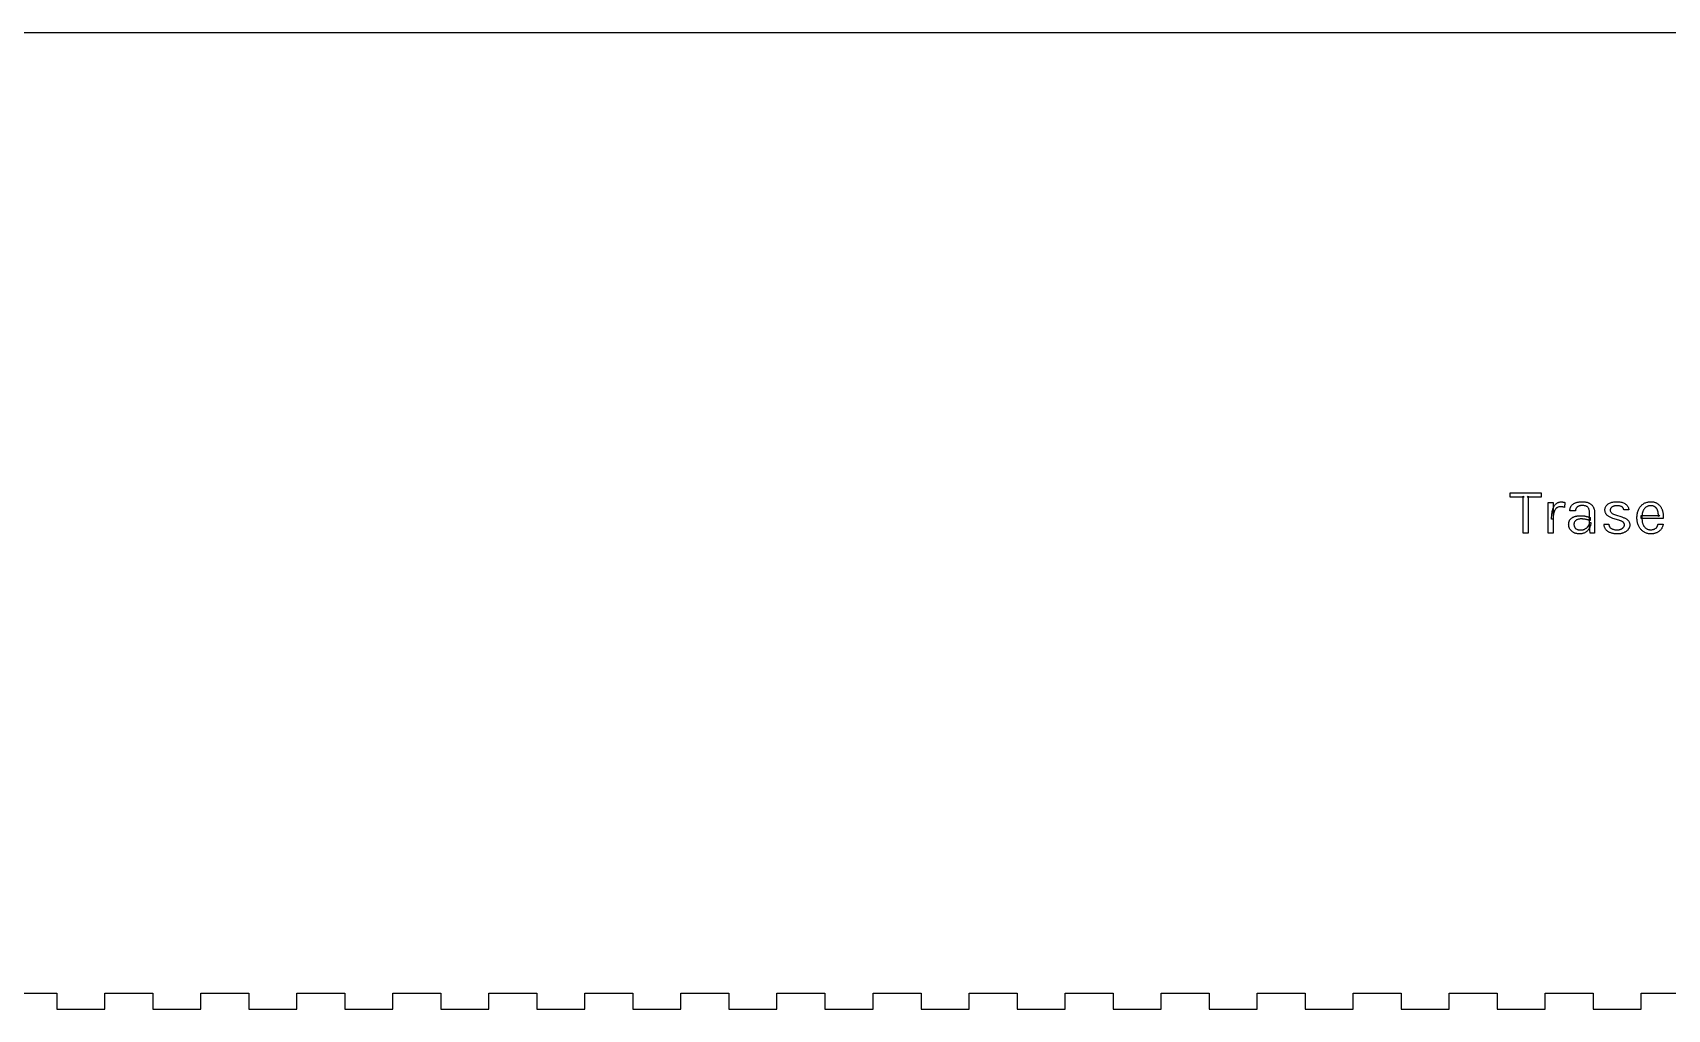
# Model space of a CAD drawing. Header units: millimetres. Extents: x 0 to 1206, y 0 to 1040.
# Drawn here: x 306 to 612.4, y 186 to 369 of the extents above; entities that cross this region are included whole.
import ezdxf

# ---------------------------------------------------------------- set-up
doc = ezdxf.new("R2010")
doc.units = ezdxf.units.MM
doc.layers.get('0').update_dxf_attribs({"linetype": 'CONTINUOUS'})

msp = doc.modelspace()

# ---------------------------------------------------------------- linework, layer by layer
for p, q in [((1203, 369), (3, 369)), ((582.891, 281.964), (582.891, 282.768)), ((582.891, 282.768), (588.759, 282.768)), ((585.561, 281.964), (582.891, 281.964)), ((585.351, 275.232), (585.351, 282.18)), ((585.351, 282.18), (585.561, 281.964)), ((585.561, 281.964), (585.561, 281.964)), ((586.077, 281.964), (586.287, 282.18)), ((588.759, 281.964), (586.077, 281.964)), ((586.287, 282.18), (586.287, 275.232)), ((588.759, 282.768), (588.759, 281.964)), ((590.037, 275.232), (590.037, 280.98)), ((590.037, 280.98), (590.973, 280.98)), ((590.719, 278.639), (590.737, 278.824)), ((590.737, 278.824), (590.761, 279.002)), ((590.761, 279.002), (590.788, 279.172)), ((590.788, 279.172), (590.819, 279.335)), ((590.819, 279.335), (590.855, 279.491)), ((590.855, 279.491), (590.895, 279.639)), ((590.895, 279.639), (590.939, 279.78)), ((590.939, 279.78), (590.987, 279.914)), ((590.973, 280.98), (590.973, 275.232)), ((590.987, 279.914), (591.039, 280.04)), ((591.039, 280.04), (591.094, 280.159)), ((591.063, 278.847), (591.042, 278.732)), ((591.087, 278.959), (591.063, 278.847)), ((591.114, 279.066), (591.087, 278.959)), ((591.094, 280.159), (591.154, 280.271)), ((591.144, 279.169), (591.114, 279.066)), ((591.177, 279.268), (591.144, 279.169)), ((591.154, 280.271), (591.217, 280.375)), ((591.214, 279.361), (591.177, 279.268)), ((591.254, 279.45), (591.214, 279.361)), ((591.217, 280.375), (591.285, 280.472)), ((591.298, 279.535), (591.254, 279.45)), ((591.285, 280.472), (591.356, 280.562)), ((591.345, 279.614), (591.298, 279.535)), ((591.395, 279.689), (591.345, 279.614)), ((591.356, 280.562), (591.431, 280.644)), ((591.449, 279.759), (591.395, 279.689)), ((591.431, 280.644), (591.51, 280.719)), ((591.506, 279.824), (591.449, 279.759)), ((591.567, 279.885), (591.506, 279.824)), ((591.51, 280.719), (591.593, 280.787)), ((591.631, 279.94), (591.567, 279.885)), ((591.593, 280.787), (591.679, 280.848)), ((591.7, 279.99), (591.631, 279.94)), ((591.679, 280.848), (591.769, 280.901)), ((591.772, 280.033), (591.7, 279.99)), ((591.769, 280.901), (591.862, 280.947)), ((591.848, 280.071), (591.772, 280.033)), ((591.928, 280.103), (591.848, 280.071)), ((591.862, 280.947), (591.959, 280.987)), ((592.013, 280.129), (591.928, 280.103)), ((591.959, 280.987), (592.06, 281.019)), ((592.101, 280.15), (592.013, 280.129)), ((592.06, 281.019), (592.164, 281.044)), ((592.193, 280.164), (592.101, 280.15)), ((592.164, 281.044), (592.271, 281.062)), ((592.289, 280.173), (592.193, 280.164)), ((592.271, 281.062), (592.382, 281.072)), ((592.389, 280.176), (592.289, 280.173)), ((592.382, 281.072), (592.497, 281.076)), ((592.421, 280.176), (592.389, 280.176)), ((592.389, 280.176), (592.389, 280.176)), ((592.453, 280.174), (592.421, 280.176)), ((592.486, 280.172), (592.453, 280.174)), ((592.521, 280.17), (592.486, 280.172)), ((592.497, 281.076), (592.497, 281.076)), ((592.497, 281.076), (592.535, 281.076)), ((592.556, 280.166), (592.521, 280.17)), ((592.535, 281.076), (592.572, 281.075)), ((592.591, 280.162), (592.556, 280.166)), ((592.572, 281.075), (592.609, 281.074)), ((592.628, 280.157), (592.591, 280.162)), ((592.609, 281.074), (592.645, 281.072)), ((592.665, 280.151), (592.628, 280.157)), ((592.645, 281.072), (592.681, 281.069)), ((592.704, 280.144), (592.665, 280.151)), ((592.681, 281.069), (592.716, 281.066)), ((592.743, 280.137), (592.704, 280.144)), ((592.716, 281.066), (592.75, 281.063)), ((592.782, 280.129), (592.743, 280.137)), ((592.75, 281.063), (592.783, 281.059)), ((592.821, 280.121), (592.782, 280.129)), ((592.783, 281.059), (592.816, 281.054)), ((592.816, 281.054), (592.848, 281.049)), ((592.859, 280.112), (592.821, 280.121)), ((592.848, 281.049), (592.88, 281.043)), ((592.897, 280.103), (592.859, 280.112)), ((592.88, 281.043), (592.912, 281.037)), ((592.933, 280.094), (592.897, 280.103)), ((592.912, 281.037), (592.944, 281.03)), ((592.97, 280.085), (592.933, 280.094)), ((592.944, 281.03), (592.976, 281.023)), ((593.005, 280.075), (592.97, 280.085)), ((592.976, 281.023), (593.008, 281.015)), ((593.041, 280.065), (593.005, 280.075)), ((593.008, 281.015), (593.04, 281.007)), ((593.04, 281.007), (593.072, 280.998)), ((593.075, 280.055), (593.041, 280.065)), ((593.072, 280.998), (593.104, 280.989)), ((593.109, 280.044), (593.075, 280.055)), ((593.104, 280.989), (593.137, 280.979)), ((593.169, 280.968), (593.109, 280.044)), ((593.137, 280.979), (593.169, 280.968)), ((593.169, 280.968), (593.169, 280.968)), ((594.111, 279.384), (594.114, 279.506)), ((595.155, 279.384), (594.111, 279.384)), ((594.114, 279.506), (594.123, 279.624)), ((594.123, 279.624), (594.139, 279.737)), ((594.139, 279.737), (594.16, 279.844)), ((594.16, 279.844), (594.188, 279.947)), ((594.188, 279.947), (594.221, 280.045)), ((594.221, 280.045), (594.261, 280.139)), ((594.261, 280.139), (594.307, 280.227)), ((594.307, 280.227), (594.359, 280.31)), ((594.359, 280.31), (594.417, 280.389)), ((594.417, 280.389), (594.481, 280.463)), ((594.481, 280.463), (594.549, 280.533)), ((594.549, 280.533), (594.621, 280.599)), ((594.621, 280.599), (594.699, 280.66)), ((594.699, 280.66), (594.781, 280.717)), ((594.781, 280.717), (594.867, 280.771)), ((594.867, 280.771), (594.959, 280.82)), ((594.959, 280.82), (595.054, 280.864)), ((595.054, 280.864), (595.155, 280.905)), ((595.155, 280.905), (595.26, 280.941)), ((595.157, 279.454), (595.155, 279.384)), ((595.155, 279.384), (595.155, 279.384)), ((595.162, 279.52), (595.157, 279.454)), ((595.171, 279.585), (595.162, 279.52)), ((595.183, 279.647), (595.171, 279.585)), ((595.199, 279.706), (595.183, 279.647)), ((595.219, 279.762), (595.199, 279.706)), ((595.242, 279.816), (595.219, 279.762)), ((595.268, 279.868), (595.242, 279.816)), ((595.26, 280.941), (595.369, 280.973)), ((595.298, 279.917), (595.268, 279.868)), ((595.332, 279.963), (595.298, 279.917)), ((595.369, 280.007), (595.332, 279.963)), ((595.369, 280.973), (595.481, 281.003)), ((595.408, 280.048), (595.369, 280.007)), ((595.45, 280.087), (595.408, 280.048)), ((595.494, 280.124), (595.45, 280.087)), ((595.481, 281.003), (595.596, 281.028)), ((595.54, 280.159), (595.494, 280.124)), ((595.59, 280.191), (595.54, 280.159)), ((595.642, 280.221), (595.59, 280.191)), ((595.596, 281.028), (595.714, 281.05)), ((595.696, 280.248), (595.642, 280.221)), ((595.753, 280.273), (595.696, 280.248)), ((595.714, 281.05), (595.835, 281.069)), ((595.812, 280.296), (595.753, 280.273)), ((595.873, 280.317), (595.812, 280.296)), ((595.835, 281.069), (595.959, 281.085)), ((595.936, 280.335), (595.873, 280.317)), ((596, 280.351), (595.936, 280.335)), ((595.959, 281.085), (596.087, 281.097)), ((596.065, 280.365), (596, 280.351)), ((596.132, 280.377), (596.065, 280.365)), ((596.087, 281.097), (596.217, 281.105)), ((596.2, 280.387), (596.132, 280.377)), ((596.27, 280.394), (596.2, 280.387)), ((596.217, 281.105), (596.351, 281.11)), ((596.341, 280.4), (596.27, 280.394)), ((596.413, 280.403), (596.341, 280.4)), ((596.351, 281.11), (596.487, 281.112)), ((596.487, 280.404), (596.413, 280.403)), ((596.487, 281.112), (596.487, 281.112)), ((596.487, 281.112), (596.617, 281.11)), ((596.616, 280.401), (596.487, 280.404)), ((596.487, 280.404), (596.487, 280.404)), ((596.738, 280.39), (596.616, 280.401)), ((596.617, 281.11), (596.745, 281.103)), ((596.853, 280.373), (596.738, 280.39)), ((596.745, 281.103), (596.87, 281.092)), ((596.962, 280.35), (596.853, 280.373)), ((596.87, 281.092), (596.991, 281.076)), ((597.064, 280.319), (596.962, 280.35)), ((596.991, 281.076), (597.11, 281.057)), ((597.16, 280.282), (597.064, 280.319)), ((597.11, 281.057), (597.225, 281.032)), ((597.249, 280.238), (597.16, 280.282)), ((597.225, 281.032), (597.337, 281.003)), ((597.332, 280.187), (597.249, 280.238)), ((597.408, 280.129), (597.332, 280.187)), ((597.337, 281.003), (597.447, 280.97)), ((597.477, 280.065), (597.408, 280.129)), ((597.447, 280.97), (597.553, 280.932)), ((597.54, 279.993), (597.477, 280.065)), ((597.596, 279.912), (597.54, 279.993)), ((597.553, 280.932), (597.657, 280.89)), ((597.645, 279.822), (597.596, 279.912)), ((597.688, 279.724), (597.645, 279.822)), ((597.657, 280.89), (597.757, 280.843)), ((597.725, 279.617), (597.688, 279.724)), ((597.754, 279.502), (597.725, 279.617)), ((597.777, 279.377), (597.754, 279.502)), ((597.757, 280.843), (597.852, 280.791)), ((597.794, 279.244), (597.777, 279.377)), ((597.804, 279.102), (597.794, 279.244)), ((597.807, 278.952), (597.804, 279.102)), ((597.807, 276.492), (597.807, 278.952)), ((597.852, 280.791), (597.943, 280.733)), ((597.943, 280.733), (598.029, 280.671)), ((598.029, 280.671), (598.111, 280.603)), ((598.111, 280.603), (598.189, 280.53)), ((598.189, 280.53), (598.262, 280.451)), ((598.262, 280.451), (598.331, 280.368)), ((598.331, 280.368), (598.395, 280.279)), ((598.395, 280.279), (598.455, 280.185)), ((598.455, 280.185), (598.51, 280.085)), ((598.51, 280.085), (598.559, 279.98)), ((598.559, 279.98), (598.602, 279.869)), ((598.602, 279.869), (598.639, 279.752)), ((598.639, 279.752), (598.671, 279.629)), ((598.671, 279.629), (598.697, 279.501)), ((598.697, 279.501), (598.717, 279.366)), ((598.717, 279.366), (598.731, 279.226)), ((598.731, 279.226), (598.74, 279.08)), ((598.74, 279.08), (598.743, 278.928)), ((598.743, 278.928), (598.743, 278.928)), ((598.743, 278.928), (598.743, 275.232)), ((600.681, 279.576), (600.687, 279.712)), ((600.685, 279.466), (600.681, 279.576)), ((600.681, 279.576), (600.681, 279.576)), ((600.696, 279.359), (600.685, 279.466)), ((600.687, 279.712), (600.705, 279.843)), ((600.716, 279.256), (600.696, 279.359)), ((600.705, 279.843), (600.736, 279.969)), ((600.743, 279.155), (600.716, 279.256)), ((600.736, 279.969), (600.779, 280.089)), ((600.778, 279.058), (600.743, 279.155)), ((600.82, 278.964), (600.778, 279.058)), ((600.779, 280.089), (600.834, 280.203)), ((600.871, 278.873), (600.82, 278.964)), ((600.834, 280.203), (600.901, 280.312)), ((600.929, 278.785), (600.871, 278.873)), ((600.901, 280.312), (600.981, 280.415)), ((600.981, 280.415), (601.073, 280.513)), ((601.073, 280.513), (601.177, 280.605)), ((601.177, 280.605), (601.293, 280.692)), ((601.293, 280.692), (601.419, 280.772)), ((601.419, 280.772), (601.553, 280.843)), ((601.553, 280.843), (601.695, 280.906)), ((601.668, 279.591), (601.665, 279.528)), ((601.665, 279.528), (601.665, 279.528)), ((601.665, 279.528), (601.675, 279.412)), ((601.678, 279.653), (601.668, 279.591)), ((601.675, 279.412), (601.706, 279.303)), ((601.694, 279.714), (601.678, 279.653)), ((601.717, 279.773), (601.694, 279.714)), ((601.695, 280.906), (601.844, 280.961)), ((601.706, 279.303), (601.757, 279.2)), ((601.747, 279.832), (601.717, 279.773)), ((601.783, 279.889), (601.747, 279.832)), ((601.757, 279.2), (601.828, 279.103)), ((601.825, 279.945), (601.783, 279.889)), ((601.874, 280), (601.825, 279.945)), ((601.828, 279.103), (601.92, 279.012)), ((601.844, 280.961), (602.001, 281.007)), ((601.93, 280.054), (601.874, 280)), ((601.92, 279.012), (602.032, 278.928)), ((601.992, 280.107), (601.93, 280.054)), ((602.06, 280.157), (601.992, 280.107)), ((602.001, 281.007), (602.166, 281.045)), ((602.032, 278.928), (602.165, 278.849)), ((602.133, 280.201), (602.06, 280.157)), ((602.211, 280.24), (602.133, 280.201)), ((602.165, 278.849), (602.318, 278.777)), ((602.166, 281.045), (602.338, 281.074)), ((602.294, 280.274), (602.211, 280.24)), ((602.383, 280.303), (602.294, 280.274)), ((602.338, 281.074), (602.518, 281.095)), ((602.476, 280.326), (602.383, 280.303)), ((602.575, 280.345), (602.476, 280.326)), ((602.518, 281.095), (602.706, 281.108)), ((602.678, 280.358), (602.575, 280.345)), ((602.787, 280.365), (602.678, 280.358)), ((602.706, 281.108), (602.901, 281.112)), ((602.901, 280.368), (602.787, 280.365)), ((602.901, 281.112), (602.901, 281.112)), ((602.901, 281.112), (603.107, 281.108)), ((603.019, 280.366), (602.901, 280.368)), ((602.901, 280.368), (602.901, 280.368)), ((603.132, 280.36), (603.019, 280.366)), ((603.107, 281.108), (603.304, 281.095)), ((603.24, 280.35), (603.132, 280.36)), ((603.342, 280.337), (603.24, 280.35)), ((603.304, 281.095), (603.492, 281.073)), ((603.438, 280.319), (603.342, 280.337)), ((603.529, 280.298), (603.438, 280.319)), ((603.492, 281.073), (603.67, 281.043)), ((603.614, 280.272), (603.529, 280.298)), ((603.694, 280.243), (603.614, 280.272)), ((603.67, 281.043), (603.838, 281.004)), ((603.768, 280.21), (603.694, 280.243)), ((603.837, 280.173), (603.768, 280.21)), ((603.9, 280.132), (603.837, 280.173)), ((603.838, 281.004), (603.998, 280.956)), ((603.958, 280.088), (603.9, 280.132)), ((604.01, 280.04), (603.958, 280.088)), ((603.998, 280.956), (604.147, 280.9)), ((604.057, 279.988), (604.01, 280.04)), ((604.098, 279.932), (604.057, 279.988)), ((604.134, 279.873), (604.098, 279.932)), ((604.164, 279.81), (604.134, 279.873)), ((604.147, 280.9), (604.287, 280.836)), ((604.188, 279.744), (604.164, 279.81)), ((604.207, 279.674), (604.188, 279.744)), ((604.221, 279.6), (604.207, 279.674)), ((605.145, 279.6), (604.221, 279.6)), ((604.287, 280.836), (604.418, 280.762)), ((604.418, 280.762), (604.539, 280.68)), ((604.539, 280.68), (604.65, 280.591)), ((604.65, 280.591), (604.749, 280.499)), ((604.749, 280.499), (604.838, 280.401)), ((604.838, 280.401), (604.915, 280.3)), ((604.915, 280.3), (604.981, 280.194)), ((604.981, 280.194), (605.037, 280.084)), ((605.037, 280.084), (605.08, 279.969)), ((605.08, 279.969), (605.113, 279.851)), ((605.113, 279.851), (605.135, 279.727)), ((605.135, 279.727), (605.145, 279.6)), ((605.145, 279.6), (605.145, 279.6)), ((606.717, 278.629), (606.741, 278.799)), ((606.741, 278.799), (606.771, 278.964)), ((606.771, 278.964), (606.808, 279.123)), ((606.808, 279.123), (606.852, 279.277)), ((606.852, 279.277), (606.902, 279.426)), ((606.902, 279.426), (606.959, 279.57)), ((606.959, 279.57), (607.023, 279.708)), ((607.023, 279.708), (607.093, 279.84)), ((607.093, 279.84), (607.167, 279.967)), ((607.167, 279.967), (607.247, 280.086)), ((607.247, 280.086), (607.332, 280.2)), ((607.332, 280.2), (607.421, 280.307)), ((607.421, 280.307), (607.516, 280.408)), ((607.516, 280.408), (607.615, 280.503)), ((607.615, 280.503), (607.72, 280.591)), ((607.669, 278.855), (607.653, 278.755)), ((607.69, 278.954), (607.669, 278.855)), ((607.714, 279.051), (607.69, 278.954)), ((607.742, 279.146), (607.714, 279.051)), ((607.72, 280.591), (607.829, 280.673)), ((607.774, 279.24), (607.742, 279.146)), ((607.809, 279.333), (607.774, 279.24)), ((607.848, 279.423), (607.809, 279.333)), ((607.829, 280.673), (607.944, 280.749)), ((607.891, 279.51), (607.848, 279.423)), ((607.937, 279.592), (607.891, 279.51)), ((607.988, 279.672), (607.937, 279.592)), ((607.944, 280.749), (608.063, 280.818)), ((608.042, 279.748), (607.988, 279.672)), ((608.099, 279.82), (608.042, 279.748)), ((608.063, 280.818), (608.185, 280.88)), ((608.161, 279.889), (608.099, 279.82)), ((608.226, 279.954), (608.161, 279.889)), ((608.185, 280.88), (608.31, 280.934)), ((608.294, 280.016), (608.226, 279.954)), ((608.367, 280.074), (608.294, 280.016)), ((608.31, 280.934), (608.438, 280.981)), ((608.443, 280.128), (608.367, 280.074)), ((608.438, 280.981), (608.57, 281.021)), ((608.523, 280.176), (608.443, 280.128)), ((608.606, 280.218), (608.523, 280.176)), ((608.57, 281.021), (608.705, 281.054)), ((608.693, 280.254), (608.606, 280.218)), ((608.784, 280.286), (608.693, 280.254)), ((608.705, 281.054), (608.844, 281.079)), ((608.878, 280.311), (608.784, 280.286)), ((608.844, 281.079), (608.986, 281.097)), ((608.976, 280.331), (608.878, 280.311)), ((609.077, 280.345), (608.976, 280.331)), ((608.986, 281.097), (609.131, 281.108)), ((609.182, 280.353), (609.077, 280.345)), ((609.131, 281.108), (609.279, 281.112)), ((609.291, 280.356), (609.182, 280.353)), ((609.279, 281.112), (609.279, 281.112)), ((609.279, 281.112), (609.408, 281.109)), ((609.377, 280.354), (609.291, 280.356)), ((609.291, 280.356), (609.291, 280.356)), ((609.46, 280.349), (609.377, 280.354)), ((609.408, 281.109), (609.533, 281.101)), ((609.54, 280.34), (609.46, 280.349)), ((609.533, 281.101), (609.654, 281.088)), ((609.616, 280.327), (609.54, 280.34)), ((609.69, 280.311), (609.616, 280.327)), ((609.654, 281.088), (609.771, 281.07)), ((609.76, 280.291), (609.69, 280.311)), ((609.828, 280.268), (609.76, 280.291)), ((609.771, 281.07), (609.885, 281.046)), ((609.892, 280.241), (609.828, 280.268)), ((609.885, 281.046), (609.995, 281.017)), ((609.953, 280.21), (609.892, 280.241)), ((610.011, 280.176), (609.953, 280.21)), ((609.995, 281.017), (610.101, 280.983)), ((610.066, 280.139), (610.011, 280.176)), ((610.119, 280.099), (610.066, 280.139)), ((610.101, 280.983), (610.203, 280.943)), ((610.169, 280.057), (610.119, 280.099)), ((610.216, 280.013), (610.169, 280.057)), ((610.203, 280.943), (610.301, 280.898)), ((610.261, 279.967), (610.216, 280.013)), ((610.304, 279.918), (610.261, 279.967)), ((610.301, 280.898), (610.395, 280.848)), ((610.344, 279.867), (610.304, 279.918)), ((610.382, 279.813), (610.344, 279.867)), ((610.417, 279.757), (610.382, 279.813)), ((610.395, 280.848), (610.486, 280.793)), ((610.449, 279.699), (610.417, 279.757)), ((610.479, 279.639), (610.449, 279.699)), ((610.507, 279.578), (610.479, 279.639)), ((610.486, 280.793), (610.573, 280.735)), ((610.534, 279.516), (610.507, 279.578)), ((610.558, 279.452), (610.534, 279.516)), ((610.58, 279.388), (610.558, 279.452)), ((610.573, 280.735), (610.656, 280.673)), ((610.601, 279.322), (610.58, 279.388)), ((610.619, 279.255), (610.601, 279.322)), ((610.635, 279.187), (610.619, 279.255)), ((610.65, 279.118), (610.635, 279.187)), ((610.662, 279.048), (610.65, 279.118)), ((610.656, 280.673), (610.736, 280.607)), ((610.673, 278.977), (610.662, 279.048)), ((610.682, 278.906), (610.673, 278.977)), ((610.689, 278.836), (610.682, 278.906)), ((610.696, 278.765), (610.689, 278.836)), ((610.736, 280.607), (610.812, 280.538)), ((610.812, 280.538), (610.885, 280.464)), ((610.885, 280.464), (610.954, 280.387)), ((610.954, 280.387), (611.019, 280.307)), ((611.019, 280.307), (611.081, 280.222)), ((611.081, 280.222), (611.139, 280.134)), ((611.139, 280.134), (611.194, 280.043)), ((611.194, 280.043), (611.245, 279.949)), ((611.245, 279.949), (611.293, 279.853)), ((611.293, 279.853), (611.337, 279.755)), ((611.337, 279.755), (611.378, 279.655)), ((611.378, 279.655), (611.416, 279.552)), ((611.416, 279.552), (611.45, 279.447)), ((611.45, 279.447), (611.481, 279.339)), ((611.481, 279.339), (611.508, 279.229)), ((611.508, 279.229), (611.532, 279.117)), ((611.532, 279.117), (611.553, 279.003)), ((611.553, 279.003), (611.57, 278.889)), ((611.57, 278.889), (611.584, 278.773)), ((590.685, 277.824), (590.687, 278.039)), ((590.973, 277.824), (590.685, 277.824)), ((590.687, 278.039), (590.693, 278.246)), ((590.693, 278.246), (590.704, 278.446)), ((590.704, 278.446), (590.719, 278.639)), ((590.974, 277.965), (590.973, 277.824)), ((590.973, 277.824), (590.973, 277.824)), ((590.973, 277.824), (590.973, 277.824)), ((590.979, 278.102), (590.974, 277.965)), ((590.986, 278.236), (590.979, 278.102)), ((590.996, 278.365), (590.986, 278.236)), ((591.008, 278.491), (590.996, 278.365)), ((591.024, 278.614), (591.008, 278.491)), ((591.042, 278.732), (591.024, 278.614)), ((593.883, 276.84), (593.886, 276.954)), ((593.885, 276.752), (593.883, 276.84)), ((593.883, 276.84), (593.883, 276.84)), ((593.892, 276.664), (593.885, 276.752)), ((593.886, 276.954), (593.895, 277.064)), ((593.904, 276.577), (593.892, 276.664)), ((593.895, 277.064), (593.909, 277.17)), ((593.919, 276.492), (593.904, 276.577)), ((593.909, 277.17), (593.93, 277.271)), ((593.94, 276.406), (593.919, 276.492)), ((593.93, 277.271), (593.956, 277.368)), ((593.965, 276.322), (593.94, 276.406)), ((593.956, 277.368), (593.988, 277.461)), ((593.995, 276.239), (593.965, 276.322)), ((593.988, 277.461), (594.026, 277.549)), ((594.029, 276.156), (593.995, 276.239)), ((594.026, 277.549), (594.069, 277.633)), ((594.068, 276.075), (594.029, 276.156)), ((594.111, 275.994), (594.068, 276.075)), ((594.069, 277.633), (594.119, 277.713)), ((594.159, 275.915), (594.111, 275.994)), ((594.119, 277.713), (594.174, 277.788)), ((594.212, 275.839), (594.159, 275.915)), ((594.174, 277.788), (594.234, 277.859)), ((594.269, 275.766), (594.212, 275.839)), ((594.234, 277.859), (594.299, 277.927)), ((594.331, 275.696), (594.269, 275.766)), ((594.299, 277.927), (594.368, 277.99)), ((594.368, 277.99), (594.441, 278.05)), ((594.441, 278.05), (594.518, 278.105)), ((594.518, 278.105), (594.6, 278.157)), ((594.6, 278.157), (594.686, 278.205)), ((594.686, 278.205), (594.776, 278.249)), ((594.776, 278.249), (594.87, 278.289)), ((594.87, 278.289), (594.969, 278.325)), ((594.883, 276.951), (594.879, 276.84)), ((594.879, 276.84), (594.879, 276.84)), ((594.879, 276.84), (594.882, 276.757)), ((594.882, 276.757), (594.891, 276.677)), ((594.895, 277.055), (594.883, 276.951)), ((594.891, 276.677), (594.906, 276.599)), ((594.915, 277.152), (594.895, 277.055)), ((594.906, 276.599), (594.927, 276.523)), ((594.942, 277.243), (594.915, 277.152)), ((594.927, 276.523), (594.955, 276.45)), ((594.978, 277.327), (594.942, 277.243)), ((594.955, 276.45), (594.988, 276.379)), ((594.969, 278.325), (595.071, 278.357)), ((595.022, 277.404), (594.978, 277.327)), ((594.988, 276.379), (595.027, 276.311)), ((595.073, 277.475), (595.022, 277.404)), ((595.027, 276.311), (595.073, 276.245)), ((595.071, 278.357), (595.176, 278.387)), ((595.132, 277.539), (595.073, 277.475)), ((595.073, 276.245), (595.124, 276.181)), ((595.124, 276.181), (595.182, 276.12)), ((595.2, 277.596), (595.132, 277.539)), ((595.176, 278.387), (595.283, 278.412)), ((595.182, 276.12), (595.246, 276.063)), ((595.275, 277.647), (595.2, 277.596)), ((595.246, 276.063), (595.318, 276.012)), ((595.356, 277.692), (595.275, 277.647)), ((595.283, 278.412), (595.392, 278.434)), ((595.318, 276.012), (595.396, 275.967)), ((595.441, 277.732), (595.356, 277.692)), ((595.392, 278.434), (595.505, 278.453)), ((595.396, 275.967), (595.482, 275.928)), ((595.529, 277.768), (595.441, 277.732)), ((595.482, 275.928), (595.576, 275.895)), ((595.505, 278.453), (595.619, 278.469)), ((595.621, 277.799), (595.529, 277.768)), ((595.576, 275.895), (595.676, 275.868)), ((595.619, 278.469), (595.736, 278.481)), ((595.716, 277.825), (595.621, 277.799)), ((595.676, 275.868), (595.784, 275.847)), ((595.815, 277.846), (595.716, 277.825)), ((595.736, 278.481), (595.856, 278.489)), ((595.784, 275.847), (595.899, 275.832)), ((595.918, 277.863), (595.815, 277.846)), ((595.856, 278.489), (595.978, 278.494)), ((595.899, 275.832), (596.021, 275.823)), ((596.024, 277.875), (595.918, 277.863)), ((595.978, 278.494), (596.103, 278.496)), ((596.021, 275.823), (596.151, 275.82)), ((596.134, 277.882), (596.024, 277.875)), ((596.103, 278.496), (596.103, 278.496)), ((596.103, 278.496), (596.193, 278.495)), ((596.247, 277.884), (596.134, 277.882)), ((596.151, 275.82), (596.244, 275.822)), ((596.151, 275.82), (596.151, 275.82)), ((596.193, 278.495), (596.283, 278.492)), ((596.244, 275.822), (596.334, 275.829)), ((596.323, 277.883), (596.247, 277.884)), ((596.247, 277.884), (596.247, 277.884)), ((596.283, 278.492), (596.373, 278.488)), ((596.401, 277.881), (596.323, 277.883)), ((596.334, 275.829), (596.423, 275.84)), ((596.373, 278.488), (596.463, 278.482)), ((596.481, 277.876), (596.401, 277.881)), ((596.423, 275.84), (596.511, 275.855)), ((596.463, 278.482), (596.554, 278.474)), ((596.561, 277.871), (596.481, 277.876)), ((596.511, 275.855), (596.596, 275.875)), ((596.554, 278.474), (596.644, 278.464)), ((596.644, 277.863), (596.561, 277.871)), ((596.596, 275.875), (596.679, 275.899)), ((596.644, 278.464), (596.734, 278.452)), ((596.728, 277.854), (596.644, 277.863)), ((596.679, 275.899), (596.761, 275.927)), ((596.813, 277.843), (596.728, 277.854)), ((596.734, 278.452), (596.825, 278.438)), ((596.761, 275.927), (596.84, 275.96)), ((596.9, 277.83), (596.813, 277.843)), ((596.825, 278.438), (596.915, 278.423)), ((596.84, 275.96), (596.918, 275.997)), ((596.988, 277.816), (596.9, 277.83)), ((596.915, 278.423), (597.006, 278.406)), ((596.918, 275.997), (596.994, 276.039)), ((597.078, 277.8), (596.988, 277.816)), ((596.994, 276.039), (597.067, 276.084)), ((597.006, 278.406), (597.096, 278.387)), ((597.067, 276.084), (597.138, 276.131)), ((597.168, 277.783), (597.078, 277.8)), ((597.096, 278.387), (597.186, 278.367)), ((597.138, 276.131), (597.205, 276.18)), ((597.255, 277.764), (597.168, 277.783)), ((597.186, 278.367), (597.276, 278.346)), ((597.205, 276.18), (597.269, 276.232)), ((597.341, 277.744), (597.255, 277.764)), ((597.269, 276.232), (597.33, 276.286)), ((597.276, 278.346), (597.365, 278.323)), ((597.33, 276.286), (597.388, 276.342)), ((597.426, 277.723), (597.341, 277.744)), ((597.365, 278.323), (597.454, 278.3)), ((597.388, 276.342), (597.443, 276.4)), ((597.484, 275.736), (597.411, 275.659)), ((597.508, 277.701), (597.426, 277.723)), ((597.443, 276.4), (597.494, 276.46)), ((597.454, 278.3), (597.542, 278.274)), ((597.553, 275.817), (597.484, 275.736)), ((597.494, 276.46), (597.543, 276.523)), ((597.588, 277.678), (597.508, 277.701)), ((597.542, 278.274), (597.63, 278.248)), ((597.543, 276.523), (597.588, 276.588)), ((597.617, 275.902), (597.553, 275.817)), ((597.667, 277.653), (597.588, 277.678)), ((597.588, 276.588), (597.63, 276.654)), ((597.678, 275.991), (597.617, 275.902)), ((597.63, 278.248), (597.717, 278.22)), ((597.63, 276.654), (597.667, 276.72)), ((597.743, 277.627), (597.667, 277.653)), ((597.667, 276.72), (597.7, 276.786)), ((597.734, 276.084), (597.678, 275.991)), ((597.7, 276.786), (597.728, 276.852)), ((597.717, 278.22), (597.804, 278.191)), ((597.728, 276.852), (597.752, 276.918)), ((597.786, 276.18), (597.734, 276.084)), ((597.818, 277.6), (597.743, 277.627)), ((597.752, 276.918), (597.772, 276.984)), ((597.772, 276.984), (597.787, 277.05)), ((597.833, 276.279), (597.786, 276.18)), ((597.787, 277.05), (597.798, 277.116)), ((597.798, 277.116), (597.805, 277.182)), ((597.804, 278.191), (597.891, 278.16)), ((597.805, 277.182), (597.807, 277.248)), ((597.807, 277.248), (597.807, 277.248)), ((597.807, 277.248), (598.035, 277.248)), ((597.927, 275.232), (597.807, 276.492)), ((597.891, 277.572), (597.818, 277.6)), ((597.876, 276.38), (597.833, 276.279)), ((597.913, 276.483), (597.876, 276.38)), ((597.891, 278.16), (597.891, 278.16)), ((597.891, 278.16), (597.891, 277.572)), ((597.945, 276.587), (597.913, 276.483)), ((597.973, 276.693), (597.945, 276.587)), ((597.995, 276.801), (597.973, 276.693)), ((598.013, 276.91), (597.995, 276.801)), ((598.025, 277.021), (598.013, 276.91)), ((598.033, 277.134), (598.025, 277.021)), ((598.035, 277.248), (598.033, 277.134)), ((600.507, 276.829), (600.501, 276.936)), ((600.501, 276.936), (600.501, 276.936)), ((600.501, 276.936), (601.401, 276.936)), ((600.519, 276.725), (600.507, 276.829)), ((600.536, 276.623), (600.519, 276.725)), ((600.559, 276.524), (600.536, 276.623)), ((600.587, 276.427), (600.559, 276.524)), ((600.62, 276.332), (600.587, 276.427)), ((600.659, 276.24), (600.62, 276.332)), ((600.703, 276.151), (600.659, 276.24)), ((600.752, 276.064), (600.703, 276.151)), ((600.807, 275.979), (600.752, 276.064)), ((600.867, 275.897), (600.807, 275.979)), ((600.933, 275.819), (600.867, 275.897)), ((600.994, 278.7), (600.929, 278.785)), ((601.004, 275.745), (600.933, 275.819)), ((601.068, 278.619), (600.994, 278.7)), ((601.081, 275.674), (601.004, 275.745)), ((601.149, 278.541), (601.068, 278.619)), ((601.236, 278.466), (601.149, 278.541)), ((601.331, 278.395), (601.236, 278.466)), ((601.432, 278.327), (601.331, 278.395)), ((601.401, 276.936), (601.411, 276.83)), ((601.411, 276.83), (601.428, 276.729)), ((601.428, 276.729), (601.453, 276.633)), ((601.54, 278.263), (601.432, 278.327)), ((601.453, 276.633), (601.486, 276.543)), ((601.486, 276.543), (601.526, 276.458)), ((601.526, 276.458), (601.574, 276.379)), ((601.654, 278.202), (601.54, 278.263)), ((601.574, 276.379), (601.63, 276.305)), ((601.63, 276.305), (601.693, 276.237)), ((601.776, 278.144), (601.654, 278.202)), ((601.693, 276.237), (601.764, 276.174)), ((601.764, 276.174), (601.842, 276.117)), ((601.904, 278.09), (601.776, 278.144)), ((601.842, 276.117), (601.927, 276.065)), ((602.039, 278.039), (601.904, 278.09)), ((601.927, 276.065), (602.018, 276.019)), ((602.018, 276.019), (602.115, 275.978)), ((602.181, 277.992), (602.039, 278.039)), ((602.115, 275.978), (602.218, 275.942)), ((603.297, 277.632), (602.181, 277.992)), ((602.218, 275.942), (602.327, 275.912)), ((602.318, 278.777), (602.491, 278.712)), ((602.327, 275.912), (602.442, 275.888)), ((602.442, 275.888), (602.563, 275.869)), ((602.491, 278.712), (602.685, 278.652)), ((602.563, 275.869), (602.69, 275.855)), ((602.685, 278.652), (602.685, 278.652)), ((602.685, 278.652), (603.825, 278.268)), ((602.69, 275.855), (602.822, 275.847)), ((602.822, 275.847), (602.961, 275.844)), ((602.961, 275.844), (603.035, 275.845)), ((602.961, 275.844), (602.961, 275.844)), ((603.035, 275.845), (603.107, 275.849)), ((603.107, 275.849), (603.179, 275.855)), ((603.179, 275.855), (603.249, 275.863)), ((603.249, 275.863), (603.318, 275.874)), ((603.402, 277.603), (603.297, 277.632)), ((603.297, 277.632), (603.297, 277.632)), ((603.318, 275.874), (603.386, 275.887)), ((603.386, 275.887), (603.452, 275.903)), ((603.501, 277.572), (603.402, 277.603)), ((603.452, 275.903), (603.518, 275.921)), ((603.595, 277.541), (603.501, 277.572)), ((603.518, 275.921), (603.582, 275.941)), ((603.582, 275.941), (603.645, 275.964)), ((603.682, 277.509), (603.595, 277.541)), ((603.645, 275.964), (603.706, 275.989)), ((603.764, 277.476), (603.682, 277.509)), ((603.706, 275.989), (603.765, 276.016)), ((603.839, 277.442), (603.764, 277.476)), ((603.765, 276.016), (603.821, 276.044)), ((603.821, 276.044), (603.874, 276.074)), ((603.825, 278.268), (603.969, 278.222)), ((603.909, 277.407), (603.839, 277.442)), ((603.874, 276.074), (603.926, 276.106)), ((603.973, 277.371), (603.909, 277.407)), ((603.926, 276.106), (603.974, 276.14)), ((603.969, 278.222), (604.106, 278.174)), ((604.031, 277.334), (603.973, 277.371)), ((603.974, 276.14), (604.02, 276.176)), ((604.02, 276.176), (604.064, 276.214)), ((604.083, 277.296), (604.031, 277.334)), ((604.064, 276.214), (604.105, 276.253)), ((604.13, 277.256), (604.083, 277.296)), ((604.105, 276.253), (604.143, 276.294)), ((604.106, 278.174), (604.237, 278.122)), ((604.172, 277.213), (604.13, 277.256)), ((604.143, 276.294), (604.178, 276.337)), ((604.208, 277.168), (604.172, 277.213)), ((604.178, 276.337), (604.21, 276.38)), ((604.24, 277.119), (604.208, 277.168)), ((604.21, 276.38), (604.238, 276.425)), ((604.237, 278.122), (604.36, 278.068)), ((604.238, 276.425), (604.262, 276.471)), ((604.268, 277.068), (604.24, 277.119)), ((604.262, 276.471), (604.283, 276.517)), ((604.29, 277.014), (604.268, 277.068)), ((604.283, 276.517), (604.299, 276.565)), ((604.307, 276.957), (604.29, 277.014)), ((604.299, 276.565), (604.312, 276.614)), ((604.319, 276.897), (604.307, 276.957)), ((604.312, 276.614), (604.322, 276.665)), ((604.327, 276.834), (604.319, 276.897)), ((604.322, 276.665), (604.327, 276.716)), ((604.329, 276.768), (604.327, 276.834)), ((604.327, 276.716), (604.329, 276.768)), ((604.329, 276.768), (604.329, 276.768)), ((604.36, 278.068), (604.477, 278.012)), ((604.477, 278.012), (604.586, 277.952)), ((604.586, 277.952), (604.689, 277.89)), ((604.689, 277.89), (604.785, 277.824)), ((604.785, 277.824), (604.874, 277.757)), ((604.877, 275.735), (604.804, 275.668)), ((604.874, 277.757), (604.956, 277.686)), ((604.945, 275.804), (604.877, 275.735)), ((605.008, 275.877), (604.945, 275.804)), ((604.956, 277.686), (605.031, 277.612)), ((605.067, 275.952), (605.008, 275.877)), ((605.031, 277.612), (605.097, 277.534)), ((605.121, 276.029), (605.067, 275.952)), ((605.097, 277.534), (605.156, 277.452)), ((605.169, 276.108), (605.121, 276.029)), ((605.156, 277.452), (605.208, 277.366)), ((605.211, 276.187), (605.169, 276.108)), ((605.208, 277.366), (605.251, 277.276)), ((605.247, 276.267), (605.211, 276.187)), ((605.279, 276.348), (605.247, 276.267)), ((605.251, 277.276), (605.286, 277.183)), ((605.304, 276.43), (605.279, 276.348)), ((605.286, 277.183), (605.314, 277.085)), ((605.324, 276.513), (605.304, 276.43)), ((605.314, 277.085), (605.333, 276.983)), ((605.338, 276.597), (605.324, 276.513)), ((605.333, 276.983), (605.345, 276.878)), ((605.346, 276.682), (605.338, 276.597)), ((605.345, 276.878), (605.349, 276.768)), ((605.349, 276.768), (605.346, 276.682)), ((605.349, 276.768), (605.349, 276.768)), ((606.687, 278.088), (606.69, 278.274)), ((606.69, 277.914), (606.687, 278.088)), ((606.687, 278.088), (606.687, 278.088)), ((606.69, 278.274), (606.7, 278.454)), ((606.701, 277.743), (606.69, 277.914)), ((606.7, 278.454), (606.717, 278.629)), ((606.718, 277.577), (606.701, 277.743)), ((606.741, 277.415), (606.718, 277.577)), ((606.772, 277.257), (606.741, 277.415)), ((606.809, 277.103), (606.772, 277.257)), ((606.853, 276.953), (606.809, 277.103)), ((606.904, 276.807), (606.853, 276.953)), ((606.962, 276.666), (606.904, 276.807)), ((607.026, 276.528), (606.962, 276.666)), ((607.096, 276.395), (607.026, 276.528)), ((607.171, 276.269), (607.096, 276.395)), ((607.252, 276.148), (607.171, 276.269)), ((607.337, 276.033), (607.252, 276.148)), ((607.427, 275.924), (607.337, 276.033)), ((607.521, 275.821), (607.427, 275.924)), ((607.443, 277.944), (607.443, 278.52)), ((607.443, 278.52), (610.977, 278.52)), ((611.595, 277.944), (607.443, 277.944)), ((607.621, 275.724), (607.521, 275.821)), ((607.625, 278.446), (607.623, 278.34)), ((607.623, 278.34), (607.623, 278.34)), ((607.623, 278.34), (607.623, 277.956)), ((607.623, 277.956), (607.625, 277.837)), ((607.63, 278.551), (607.625, 278.446)), ((607.625, 277.837), (607.63, 277.721)), ((607.64, 278.654), (607.63, 278.551)), ((607.63, 277.721), (607.639, 277.607)), ((607.639, 277.607), (607.652, 277.496)), ((607.653, 278.755), (607.64, 278.654)), ((607.652, 277.496), (607.669, 277.387)), ((607.669, 277.387), (607.689, 277.281)), ((607.689, 277.281), (607.713, 277.178)), ((607.713, 277.178), (607.74, 277.077)), ((607.74, 277.077), (607.771, 276.978)), ((607.771, 276.978), (607.806, 276.882)), ((607.806, 276.882), (607.844, 276.789)), ((607.844, 276.789), (607.887, 276.7)), ((607.887, 276.7), (607.932, 276.615)), ((607.932, 276.615), (607.982, 276.534)), ((607.982, 276.534), (608.035, 276.457)), ((608.035, 276.457), (608.091, 276.384)), ((608.091, 276.384), (608.152, 276.315)), ((608.152, 276.315), (608.216, 276.25)), ((608.216, 276.25), (608.284, 276.189)), ((608.284, 276.189), (608.355, 276.132)), ((608.355, 276.132), (608.43, 276.08)), ((608.43, 276.08), (608.509, 276.033)), ((608.509, 276.033), (608.592, 275.991)), ((608.592, 275.991), (608.679, 275.955)), ((608.679, 275.955), (608.769, 275.925)), ((608.769, 275.925), (608.863, 275.9)), ((608.863, 275.9), (608.961, 275.881)), ((608.961, 275.881), (609.063, 275.867)), ((609.063, 275.867), (609.169, 275.859)), ((609.169, 275.859), (609.279, 275.856)), ((609.279, 275.856), (609.389, 275.859)), ((609.279, 275.856), (609.279, 275.856)), ((609.389, 275.859), (609.494, 275.867)), ((609.494, 275.867), (609.596, 275.88)), ((609.596, 275.88), (609.694, 275.899)), ((609.694, 275.899), (609.788, 275.923)), ((609.788, 275.923), (609.877, 275.953)), ((609.877, 275.953), (609.963, 275.988)), ((609.963, 275.988), (610.045, 276.029)), ((610.045, 276.029), (610.123, 276.075)), ((610.123, 276.075), (610.197, 276.126)), ((610.197, 276.126), (610.266, 276.183)), ((610.266, 276.183), (610.33, 276.244)), ((610.33, 276.244), (610.388, 276.311)), ((610.388, 276.311), (610.44, 276.383)), ((610.44, 276.383), (610.486, 276.461)), ((610.486, 276.461), (610.527, 276.543)), ((610.527, 276.543), (610.563, 276.63)), ((610.563, 276.63), (610.593, 276.723)), ((610.593, 276.723), (610.617, 276.821)), ((610.617, 276.821), (610.635, 276.924)), ((610.635, 276.924), (610.635, 276.924)), ((610.635, 276.924), (611.607, 276.924)), ((610.7, 278.694), (610.696, 278.765)), ((610.703, 278.623), (610.7, 278.694)), ((610.977, 278.52), (610.701, 278.34)), ((610.701, 278.34), (610.704, 278.411)), ((610.705, 278.552), (610.703, 278.623)), ((610.704, 278.411), (610.705, 278.482)), ((610.705, 278.482), (610.705, 278.552)), ((611.065, 275.786), (610.993, 275.713)), ((611.134, 275.863), (611.065, 275.786)), ((611.199, 275.943), (611.134, 275.863)), ((611.26, 276.027), (611.199, 275.943)), ((611.317, 276.114), (611.26, 276.027)), ((611.369, 276.204), (611.317, 276.114)), ((611.417, 276.297), (611.369, 276.204)), ((611.46, 276.394), (611.417, 276.297)), ((611.499, 276.493), (611.46, 276.394)), ((611.532, 276.596), (611.499, 276.493)), ((611.562, 276.702), (611.532, 276.596)), ((611.587, 276.812), (611.562, 276.702)), ((611.584, 278.773), (611.595, 278.657)), ((611.607, 276.924), (611.587, 276.812)), ((611.595, 278.657), (611.603, 278.54)), ((611.603, 278.065), (611.595, 277.944)), ((611.595, 277.944), (611.595, 277.944)), ((611.603, 278.54), (611.608, 278.423)), ((611.608, 278.185), (611.603, 278.065)), ((611.608, 278.423), (611.609, 278.304)), ((611.609, 278.304), (611.608, 278.185)), ((586.287, 275.232), (585.351, 275.232)), ((590.973, 275.232), (590.037, 275.232)), ((590.973, 275.232), (590.973, 275.232)), ((594.398, 275.63), (594.331, 275.696)), ((594.469, 275.566), (594.398, 275.63)), ((594.545, 275.505), (594.469, 275.566)), ((594.626, 275.447), (594.545, 275.505)), ((594.711, 275.392), (594.626, 275.447)), ((594.801, 275.34), (594.711, 275.392)), ((594.896, 275.292), (594.801, 275.34)), ((594.996, 275.249), (594.896, 275.292)), ((595.1, 275.211), (594.996, 275.249)), ((595.21, 275.179), (595.1, 275.211)), ((595.324, 275.151), (595.21, 275.179)), ((595.444, 275.128), (595.324, 275.151)), ((595.568, 275.111), (595.444, 275.128)), ((595.698, 275.098), (595.568, 275.111)), ((595.832, 275.091), (595.698, 275.098)), ((595.971, 275.088), (595.832, 275.091)), ((596.098, 275.091), (595.971, 275.088)), ((595.971, 275.088), (595.971, 275.088)), ((595.971, 275.088), (595.971, 275.088)), ((596.221, 275.1), (596.098, 275.091)), ((596.34, 275.115), (596.221, 275.1)), ((596.456, 275.136), (596.34, 275.115)), ((596.568, 275.163), (596.456, 275.136)), ((596.677, 275.196), (596.568, 275.163)), ((596.782, 275.235), (596.677, 275.196)), ((596.883, 275.28), (596.782, 275.235)), ((596.981, 275.331), (596.883, 275.28)), ((597.075, 275.388), (596.981, 275.331)), ((597.165, 275.45), (597.075, 275.388)), ((597.251, 275.516), (597.165, 275.45)), ((597.333, 275.585), (597.251, 275.516)), ((597.411, 275.659), (597.333, 275.585)), ((598.743, 275.232), (597.927, 275.232)), ((598.743, 275.232), (598.743, 275.232)), ((601.163, 275.607), (601.081, 275.674)), ((601.25, 275.543), (601.163, 275.607)), ((601.342, 275.483), (601.25, 275.543)), ((601.441, 275.427), (601.342, 275.483)), ((601.544, 275.374), (601.441, 275.427)), ((601.653, 275.325), (601.544, 275.374)), ((601.767, 275.28), (601.653, 275.325)), ((601.887, 275.24), (601.767, 275.28)), ((602.013, 275.204), (601.887, 275.24)), ((602.144, 275.173), (602.013, 275.204)), ((602.28, 275.147), (602.144, 275.173)), ((602.422, 275.126), (602.28, 275.147)), ((602.569, 275.109), (602.422, 275.126)), ((602.722, 275.097), (602.569, 275.109)), ((602.881, 275.09), (602.722, 275.097)), ((603.045, 275.088), (602.881, 275.09)), ((603.185, 275.09), (603.045, 275.088)), ((603.045, 275.088), (603.045, 275.088)), ((603.045, 275.088), (603.045, 275.088)), ((603.321, 275.098), (603.185, 275.09)), ((603.453, 275.11), (603.321, 275.098)), ((603.581, 275.126), (603.453, 275.11)), ((603.705, 275.148), (603.581, 275.126)), ((603.825, 275.174), (603.705, 275.148)), ((603.942, 275.206), (603.825, 275.174)), ((604.055, 275.242), (603.942, 275.206)), ((604.164, 275.282), (604.055, 275.242)), ((604.269, 275.328), (604.164, 275.282)), ((604.37, 275.377), (604.269, 275.328)), ((604.466, 275.43), (604.37, 275.377)), ((604.558, 275.485), (604.466, 275.43)), ((604.644, 275.543), (604.558, 275.485)), ((604.726, 275.604), (604.644, 275.543)), ((604.804, 275.668), (604.726, 275.604)), ((607.726, 275.633), (607.621, 275.724)), ((607.835, 275.548), (607.726, 275.633)), ((607.95, 275.469), (607.835, 275.548)), ((608.069, 275.397), (607.95, 275.469)), ((608.19, 275.332), (608.069, 275.397)), ((608.315, 275.275), (608.19, 275.332)), ((608.443, 275.225), (608.315, 275.275)), ((608.575, 275.183), (608.443, 275.225)), ((608.709, 275.149), (608.575, 275.183)), ((608.847, 275.122), (608.709, 275.149)), ((608.988, 275.103), (608.847, 275.122)), ((609.132, 275.092), (608.988, 275.103)), ((609.279, 275.088), (609.132, 275.092)), ((609.401, 275.09), (609.279, 275.088)), ((609.279, 275.088), (609.279, 275.088)), ((609.279, 275.088), (609.279, 275.088)), ((609.521, 275.097), (609.401, 275.09)), ((609.638, 275.108), (609.521, 275.097)), ((609.753, 275.124), (609.638, 275.108)), ((609.865, 275.144), (609.753, 275.124)), ((609.975, 275.168), (609.865, 275.144)), ((610.082, 275.197), (609.975, 275.168)), ((610.187, 275.23), (610.082, 275.197)), ((610.289, 275.268), (610.187, 275.23)), ((610.389, 275.31), (610.289, 275.268)), ((610.486, 275.356), (610.389, 275.31)), ((610.579, 275.406), (610.486, 275.356)), ((610.669, 275.46), (610.579, 275.406)), ((610.755, 275.518), (610.669, 275.46)), ((610.837, 275.579), (610.755, 275.518)), ((610.917, 275.644), (610.837, 275.579)), ((610.993, 275.713), (610.917, 275.644)), ((301.5, 189), (310.5, 189)), ((310.5, 189), (310.5, 186)), ((319.5, 186), (319.5, 189)), ((319.5, 189), (328.5, 189)), ((328.5, 189), (328.5, 186)), ((337.5, 186), (337.5, 189)), ((337.5, 189), (346.5, 189)), ((346.5, 189), (346.5, 186)), ((355.5, 186), (355.5, 189)), ((355.5, 189), (364.5, 189)), ((364.5, 189), (364.5, 186)), ((373.5, 186), (373.5, 189)), ((373.5, 189), (382.5, 189)), ((382.5, 189), (382.5, 186)), ((391.5, 186), (391.5, 189)), ((391.5, 189), (400.5, 189)), ((400.5, 189), (400.5, 186)), ((409.5, 186), (409.5, 189)), ((409.5, 189), (418.5, 189)), ((418.5, 189), (418.5, 186)), ((427.5, 186), (427.5, 189)), ((427.5, 189), (436.5, 189)), ((436.5, 189), (436.5, 186)), ((445.5, 186), (445.5, 189)), ((445.5, 189), (454.5, 189)), ((454.5, 189), (454.5, 186)), ((463.5, 186), (463.5, 189)), ((463.5, 189), (472.5, 189)), ((472.5, 189), (472.5, 186)), ((481.5, 186), (481.5, 189)), ((481.5, 189), (490.5, 189)), ((490.5, 189), (490.5, 186)), ((499.5, 186), (499.5, 189)), ((499.5, 189), (508.5, 189)), ((508.5, 189), (508.5, 186)), ((517.5, 186), (517.5, 189)), ((517.5, 189), (526.5, 189)), ((526.5, 189), (526.5, 186)), ((535.5, 186), (535.5, 189)), ((535.5, 189), (544.5, 189)), ((544.5, 189), (544.5, 186)), ((553.5, 186), (553.5, 189)), ((553.5, 189), (562.5, 189)), ((562.5, 189), (562.5, 186)), ((571.5, 186), (571.5, 189)), ((571.5, 189), (580.5, 189)), ((580.5, 189), (580.5, 186)), ((589.5, 186), (589.5, 189)), ((589.5, 189), (598.5, 189)), ((598.5, 189), (598.5, 186)), ((607.5, 186), (607.5, 189)), ((607.5, 189), (616.5, 189)), ((310.5, 186), (319.5, 186)), ((328.5, 186), (337.5, 186)), ((346.5, 186), (355.5, 186)), ((364.5, 186), (373.5, 186)), ((382.5, 186), (391.5, 186)), ((400.5, 186), (409.5, 186)), ((418.5, 186), (427.5, 186)), ((436.5, 186), (445.5, 186)), ((454.5, 186), (463.5, 186)), ((472.5, 186), (481.5, 186)), ((490.5, 186), (499.5, 186)), ((508.5, 186), (517.5, 186)), ((526.5, 186), (535.5, 186)), ((544.5, 186), (553.5, 186)), ((562.5, 186), (571.5, 186)), ((580.5, 186), (589.5, 186)), ((598.5, 186), (607.5, 186))]:
    msp.add_line(p, q)

doc.saveas('drawing.dxf')
